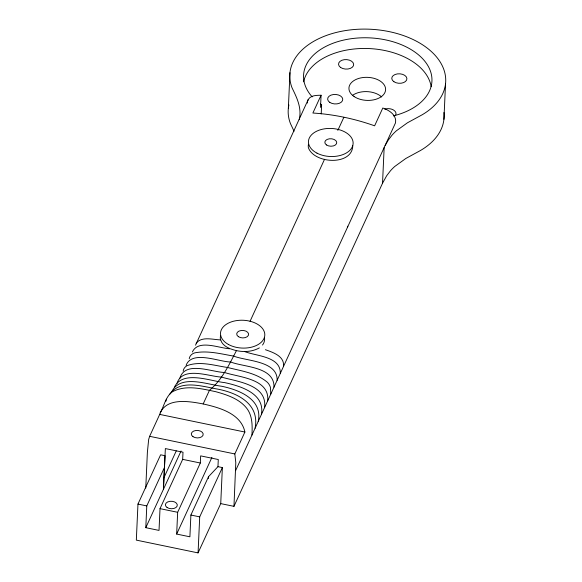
<?xml version="1.0" encoding="UTF-8"?>
<svg xmlns="http://www.w3.org/2000/svg" width="582" height="582" viewBox="0 0 582 582"><rect width="100%" height="100%" fill="white"/><g stroke="black" fill="none" stroke-linecap="round" stroke-linejoin="round"><path stroke-width="0.87" d="M277.134 380.301C277.745 360.702 246.157 361.146 233.717 356.104C220.985 353.943 207.832 350.328 194.912 352.823C192.075 353.514 189.688 355.762 189.23 358.708M273.984 387.146C274.566 366.493 244.04 367.293 230.61 361.975C219.392 362.026 191.915 349.833 186.095 365.336M270.819 394.029L270.426 387.488A12.491 9.421 24.7 0 0 267.298 382.228C256.262 372.902 241.086 370.916 227.511 367.468C214.38 365.561 200.106 360.84 187.135 365.634A12.491 9.421 24.7 0 0 183.592 369.512L183.163 371.112M267.691 400.838C269.903 378.62 239.078 377.354 224.463 372.473C212.117 372.24 184.996 360.345 179.831 378.315M264.541 407.684C267.691 384.535 237.02 381.639 221.415 377.078C208.88 376.503 182.864 365.852 177.044 383.174M261.398 414.529C265.29 393.483 240.431 386.004 224.681 382.614C210.4 381.181 182.29 369.665 174.28 387.539M258.248 421.375C262.889 399.15 239.042 389.867 221.677 386.252C206.945 384.469 180.238 373.993 171.734 391.81M352.779 145.726C352.212 165.957 314.273 163.818 308.416 147.799A22.225 13.393 -5.2 0 1 308.489 144.263M255.098 428.221C259.718 404.49 238.809 393.432 218.701 389.307C203.416 386.797 180.667 378.809 169.842 394.036M181.046 450.999L163.418 489.338L165.361 448.569L183.003 452.221L182.675 459.358L160.014 508.646L159.024 530.413L145.798 527.678L163.418 489.338L165.033 455.706L160.625 454.797L137.963 504.085L136.326 540.118L198.069 552.9L220.731 503.612L233.964 506.347L235.797 462.668L234.822 453.945L244.898 432.04C241.035 413.467 219.203 407.538 203.176 403.952C189.266 401.296 165.644 397.04 159.701 414.406L149.632 436.311L148.665 439.454L147.377 452.41L145.762 488.094M251.955 435.067C252.362 426.417 252.603 416.894 247.554 409.401C240.206 399.077 227.424 394.945 215.755 391.693C201.663 388.776 185.658 384.513 172.287 391.861C165.448 396.822 164.233 406.054 160.159 412.929M145.798 527.678L146.78 505.911L164.408 467.572M176.666 534.065L177.655 512.298L200.317 463.01L200.645 455.873L218.286 459.525L217.959 466.662L208.516 476.702L190.889 515.041L189.899 536.8L176.666 534.065L211.921 457.387M198.069 552.9L199.706 516.867L222.368 467.572L217.959 466.662M208.429 478.513L208.516 476.702M220.731 503.612L222.368 467.572M288.345 108.347L289.967 72.67M195.516 345.199L308.213 99.544C310.773 95.157 316.666 95.346 321.068 95.237L320.515 107.379L321.613 104.978A64.253 40.347 2.6 0 1 320.304 104.062M321.213 113.897L321.613 104.978M233.964 506.347L382.534 183.221L384.156 147.544L395.491 122.897C396.924 115.003 389.14 110.216 382.811 108.012L374.626 125.814C354.809 118.786 333.872 114.327 312.883 113.032L321.068 95.237M443.921 119.346L445.543 83.67M307.427 103.065L307.58 101.486M299.264 119.674L299.832 116.087A77.952 48.953 2.6 0 0 299.919 110.82C299.337 102.679 295.641 95.222 292.12 88.006A78.017 48.99 2.6 0 1 389.162 31.617A78.017 48.99 2.6 0 1 421.979 114.887L407.422 122.809L396.386 130.79A77.952 48.953 2.6 0 0 392.035 135.17L388.318 140.029L385.124 145.536M165.739 401.544L166.452 399.237M192.387 351.965C198.477 338.688 220.011 348.691 230.45 348.778C239.609 352.386 250.573 352.765 259.368 347.891M307.791 100.839L308.213 99.544M164.051 477.473L176.266 450.89M203.176 403.952L209.469 390.26C222.069 379.988 229.082 364.681 236.474 350.575M250.042 321.322L324.552 159.272M337.836 130.375L343.853 117.295M235.586 470.671L384.156 147.544M382.534 183.221L386.695 175.706L390.413 170.846A77.952 48.953 2.6 0 1 394.763 166.467L405.799 158.493L420.364 150.563A78.017 48.99 2.6 0 0 443.906 112.508M196.149 343.256C201.772 336.01 212.968 339.728 220.702 339.888C221.764 344.006 225.627 346.748 229.33 348.363M159.701 414.406L244.898 432.04M149.632 436.311L234.822 453.945M182.675 459.358L200.317 463.01M137.963 504.085L146.78 505.911M160.014 508.646L177.655 512.298M190.889 515.041L199.706 516.867M244.629 351.535C255.862 356.155 280.873 356.184 280.298 373.426M265.414 349.717C272.958 352.365 284.962 356.286 283.427 366.609M294.055 131.226L290.498 123.682A78.017 48.99 2.6 0 1 288.912 104.956M220.702 339.888L220.374 339.008A22.051 13.284 -5.2 0 1 220.651 335.494M347.68 226.209L347.68 226.878M312.185 96.867A64.253 40.347 2.6 0 1 337.727 41.657A64.253 40.347 2.6 0 1 425.617 62.259A64.253 40.347 2.6 0 1 393.352 115.898M303.608 81.829A64.253 40.347 2.6 0 1 368.311 48.532A64.253 40.347 2.6 0 1 431.167 86.645M384.76 109.14A7.573 4.758 2.6 0 1 393.141 109.802A7.573 4.758 2.6 0 1 395.716 114.909M352.554 95.353A18.355 11.531 2.6 0 1 381.639 96.932M264.541 337.909A22.065 14.244 10.7 0 1 262.504 345.046M393.898 81.706A7.573 4.758 2.6 0 0 406.614 80.054A7.573 4.758 2.6 0 0 397.499 73.878A7.573 4.758 2.6 0 0 393.898 81.706M340.659 67.505A7.573 4.758 2.6 0 0 353.376 65.853A7.573 4.758 2.6 0 0 344.26 59.677A7.573 4.758 2.6 0 0 340.659 67.505M329.761 102.359A7.573 4.758 2.6 0 0 342.471 100.708A7.573 4.758 2.6 0 0 333.355 94.531A7.573 4.758 2.6 0 0 329.761 102.359M354.089 96.532A18.355 11.531 2.6 0 0 384.906 92.523A18.355 11.531 2.6 0 0 362.812 77.559A18.355 11.531 2.6 0 0 354.089 96.532M228.34 344.406A22.174 13.924 2.6 0 0 264.461 337.24A22.174 13.924 2.6 0 0 235.164 320.849A22.174 13.924 2.6 0 0 228.34 344.406M238.373 336.658A5.965 3.747 2.6 0 0 248.39 335.356A5.965 3.747 2.6 0 0 241.21 330.489A5.965 3.747 2.6 0 0 238.373 336.658M316.957 153.124A22.349 14.033 2.6 0 0 352.896 145.107A22.349 14.033 2.6 0 0 322.523 129.204A22.349 14.033 2.6 0 0 316.957 153.124M326.48 144.954A5.965 3.747 2.6 0 0 336.512 143.689A5.965 3.747 2.6 0 0 329.376 138.8A5.965 3.747 2.6 0 0 326.48 144.954M192.977 436.66A5.965 3.747 2.6 0 0 202.994 435.358A5.965 3.747 2.6 0 0 195.814 430.498A5.965 3.747 2.6 0 0 192.977 436.66M167.07 507.489A5.965 3.747 2.6 0 0 177.088 506.187A5.965 3.747 2.6 0 0 169.9 501.32A5.965 3.747 2.6 0 0 167.07 507.489"/></g></svg>
